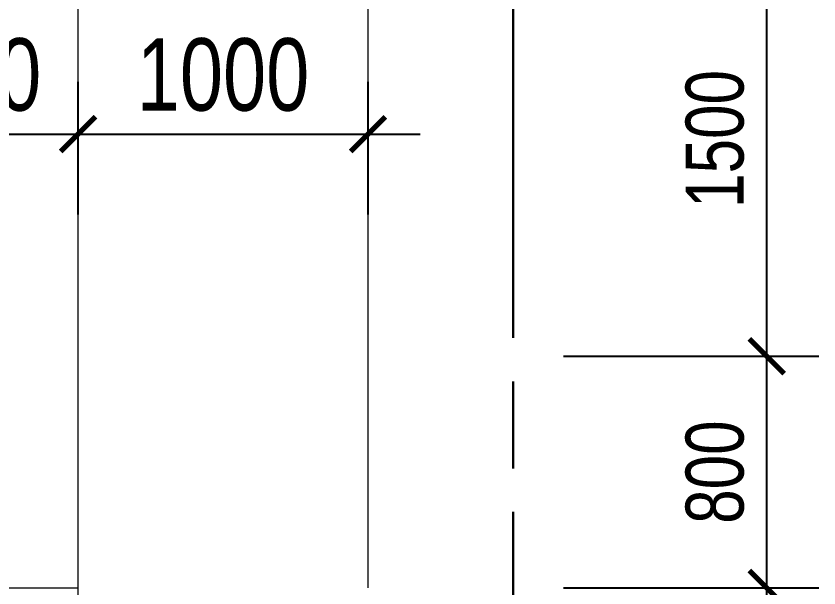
# Model space of a CAD drawing. Header units: millimetres. Extents: x -78046 to 260989, y -99288 to 158505.
# Drawn here: x 217088 to 219857, y 140547 to 142521 of the extents above; entities that cross this region are included whole.
import ezdxf
from ezdxf.xclip import XClip

# ---------------------------------------------------------------- set-up
doc = ezdxf.new("R2010")
doc.units = ezdxf.units.MM
doc.header["$LTSCALE"] = 100
doc.header["$XCLIPFRAME"] = 0
doc.header["$PDMODE"] = 98
doc.linetypes.add('ACAD_ISO09W100', pattern=[45, 24, -3, 6, -3, 6, -3])
doc.layers.get('Defpoints').update_dxf_attribs({"lineweight": 13})
for name, color, linetype, lineweight in [('-DIM', 9, 'Continuous', 13), ('-HATCH', 8, 'Continuous', 5), ('-LINE1', 7, 'Continuous', 18), ('ranh gioi lo dat', 240, 'ACAD_ISO09W100', 30)]:
    doc.layers.add(name, color=color, linetype=linetype, lineweight=lineweight)
doc.styles.add('AVANH', font='VHAVAN_2.TTF', dxfattribs={"width": 0.8})
doc.dimstyles.new('C_100A3', dxfattribs={"dimscale": 100, "dimtxt": 2.5, "dimasz": 1.2, "dimexe": 1.8, "dimexo": 0, "dimgap": 0.75, "dimtad": 1, "dimdec": 0, "dimzin": 0, "dimdsep": 46, "dimtxsty": 'AVANH', "dimblk": 'ARCHTICK', "dimcen": 0, "dimdle": 1.8, "dimclrd": 256, "dimclre": 256, "dimclrt": 7, "dimadec": 0, "dimazin": 0, "dimtfac": 0.0001, "dimtdec": 0, "dimtix": 1, "dimtmove": 2, "dimatfit": 3, "dimldrblk": 'ARCHTICK', "dimfxl": 1.8, "dimtolj": 1, "dimtzin": 0, "dimarcsym": 0})

# ---------------------------------------------------------------- blocks, each defined once
blk = doc.blocks.new('lancan')
for p, q in [((-1.1, 988.8), (6547.2, 988.8)), ((-1.1, 968.8), (6547.2, 968.8)), ((-1.1, 120), (6547.2, 120)), ((-1.1, 100), (6547.2, 100)), ((-1.1, 0), (6547.2, 0))]:
    blk.add_line(p, q)
blk = doc.blocks.new('_ARCHTICK')
at = {"const_width": 0.15}
blk.add_lwpolyline([(-0.5, -0.5), (0.5, 0.5)], dxfattribs=at)
blk = doc.blocks.new('*D644')
at = {"layer": 'Defpoints', "lineweight": -2, "transparency": 16777216}
for p, q in [((216601.7, 141923.1), (216601.7, 142293.4)), ((217301.7, 141923.1), (217301.7, 142293.4)), ((216421.7, 142113.4), (217481.7, 142113.4))]:
    blk.add_line(p, q, dxfattribs=at)
at = {"layer": 'Defpoints', "color": 0, "transparency": 16777216}
for p in [(217301.7, 142113.4), (216601.7, 141923.1), (217301.7, 141923.1)]:
    blk.add_point(p, dxfattribs=at)
at = {"layer": 'Defpoints', "lineweight": -2, "transparency": 16777216, "xscale": 120, "yscale": 120, "zscale": 120, "rotation": 180}
blk.add_blockref('_ARCHTICK', (216601.7, 142113.4), dxfattribs=at)
at = {"layer": 'Defpoints', "lineweight": -2, "transparency": 16777216, "xscale": 120, "yscale": 120, "zscale": 120}
blk.add_blockref('_ARCHTICK', (217301.7, 142113.4), dxfattribs=at)
at = {"layer": 'Defpoints', "color": 7, "transparency": 16777216, "insert": (216951.7, 142317.7), "char_height": 250, "attachment_point": 5, "style": 'AVANH'}
blk.add_mtext('\\A1;700', dxfattribs=at)
blk = doc.blocks.new('*D626')
at = {"layer": 'Defpoints', "lineweight": -2, "transparency": 16777216}
for p, q in [((217301.7, 141836.4), (217301.7, 142293.4)), ((218301.7, 141836.4), (218301.7, 142293.4)), ((217121.7, 142113.4), (218481.7, 142113.4))]:
    blk.add_line(p, q, dxfattribs=at)
at = {"layer": 'Defpoints', "color": 0, "transparency": 16777216}
for p in [(218301.7, 142113.4), (217301.7, 141836.4), (218301.7, 141836.4)]:
    blk.add_point(p, dxfattribs=at)
at = {"layer": 'Defpoints', "lineweight": -2, "transparency": 16777216, "xscale": 120, "yscale": 120, "zscale": 120, "rotation": 180}
blk.add_blockref('_ARCHTICK', (217301.7, 142113.4), dxfattribs=at)
at = {"layer": 'Defpoints', "lineweight": -2, "transparency": 16777216, "xscale": 120, "yscale": 120, "zscale": 120}
blk.add_blockref('_ARCHTICK', (218301.7, 142113.4), dxfattribs=at)
at = {"layer": 'Defpoints', "color": 7, "transparency": 16777216, "insert": (217801.7, 142317.7), "char_height": 250, "attachment_point": 5, "style": 'AVANH'}
blk.add_mtext('\\A1;1000', dxfattribs=at)
blk = doc.blocks.new('*D605')
at = {"layer": '-DIM', "lineweight": -2, "transparency": 16777216}
for p, q in [((219676.8, 140366.9), (219676.8, 141526.7)), ((218976, 141346.7), (219856.8, 141346.7)), ((218976, 140546.9), (219856.8, 140546.9))]:
    blk.add_line(p, q, dxfattribs=at)
at = {"layer": 'Defpoints', "color": 0, "transparency": 16777216}
for p in [(218976, 141346.7), (219676.8, 141346.7), (218976, 140546.9)]:
    blk.add_point(p, dxfattribs=at)
at = {"layer": '-DIM', "lineweight": -2, "transparency": 16777216, "xscale": 120, "yscale": 120, "zscale": 120}
for p, rotation in [((219676.8, 141346.7), 90), ((219676.8, 140546.9), 270)]:
    blk.add_blockref('_ARCHTICK', p, dxfattribs=dict(at, rotation=rotation))
at = {"layer": '-DIM', "color": 7, "transparency": 16777216, "insert": (219498.4, 140946.8), "char_height": 200, "attachment_point": 5, "rotation": 90, "style": 'AVANH'}
blk.add_mtext('\\A1;800', dxfattribs=at)
blk = doc.blocks.new('*D606')
at = {"layer": '-DIM', "lineweight": -2, "transparency": 16777216}
for p, q in [((219676.8, 141166.7), (219676.8, 143026.8)), ((218976, 142846.8), (219856.8, 142846.8)), ((218976, 141346.7), (219856.8, 141346.7))]:
    blk.add_line(p, q, dxfattribs=at)
at = {"layer": 'Defpoints', "color": 0, "transparency": 16777216}
for p in [(218976, 142846.8), (219676.8, 142846.8), (218976, 141346.7)]:
    blk.add_point(p, dxfattribs=at)
at = {"layer": '-DIM', "lineweight": -2, "transparency": 16777216, "xscale": 120, "yscale": 120, "zscale": 120}
for p, rotation in [((219676.8, 142846.8), 90), ((219676.8, 141346.7), 270)]:
    blk.add_blockref('_ARCHTICK', p, dxfattribs=dict(at, rotation=rotation))
at = {"layer": '-DIM', "color": 7, "transparency": 16777216, "insert": (219498.4, 142096.8), "char_height": 200, "attachment_point": 5, "rotation": 90, "style": 'AVANH'}
blk.add_mtext('\\A1;1500', dxfattribs=at)
blk = doc.blocks.new('*D604')
at = {"layer": '-DIM', "lineweight": -2, "transparency": 16777216}
for p, q in [((219676.8, 139417.3), (219676.8, 140726.9)), ((218976, 140546.9), (219856.8, 140546.9)), ((218976, 139597.3), (219856.8, 139597.3))]:
    blk.add_line(p, q, dxfattribs=at)
at = {"layer": 'Defpoints', "color": 0, "transparency": 16777216}
for p in [(218976, 140546.9), (219676.8, 140546.9), (218976, 139597.3)]:
    blk.add_point(p, dxfattribs=at)
at = {"layer": '-DIM', "lineweight": -2, "transparency": 16777216, "xscale": 120, "yscale": 120, "zscale": 120}
for p, rotation in [((219676.8, 140546.9), 90), ((219676.8, 139597.3), 270)]:
    blk.add_blockref('_ARCHTICK', p, dxfattribs=dict(at, rotation=rotation))
at = {"layer": '-DIM', "color": 7, "transparency": 16777216, "insert": (219498.4, 140072.1), "char_height": 200, "attachment_point": 5, "rotation": 90, "style": 'AVANH'}
blk.add_mtext('\\A1;950', dxfattribs=at)

msp = doc.modelspace()

# ---------------------------------------------------------------- linework, layer by layer
at = {"layer": '-LINE1', "color": 0, "lineweight": 20}
for p, q in [((217301.7, 136446.8), (217301.7, 150046.8)), ((218301.7, 140546.9), (218301.8, 143175.1)), ((218301.7, 140546.9), (218301.7, 143174.8)), ((211801.7, 140546.9), (217301.7, 140546.9))]:
    msp.add_line(p, q, dxfattribs=at)
at = {"layer": 'ranh gioi lo dat', "ltscale": 0.5}
msp.add_line((218802.1, 134659.8), (218802.1, 155758.7), dxfattribs=at)

# ---------------------------------------------------------------- block references
at = {"layer": '-HATCH'}
ref = msp.add_blockref('lancan', (210757.8, 140581.8), dxfattribs=at)
XClip(ref).set_block_clipping_path([(1933.1258868859, -0.0358389711), (3283.1880885421, 1010.8253951668)])

# ---------------------------------------------------------------- dimensions: what is measured, and where the dimension line sits
at = {"layer": '-DIM'}
for base, p1, p2, picture, middle in [((219676.8, 142846.8), (218976, 141346.7), (218976, 142846.8), '*D606', (219498.4, 142096.8)), ((219676.8, 141346.7), (218976, 140546.9), (218976, 141346.7), '*D605', (219498.4, 140946.8)), ((219676.8, 140546.9), (218976, 139597.3), (218976, 140546.9), '*D604', (219498.4, 140072.1))]:
    dim = msp.add_linear_dim(base=base, p1=p1, p2=p2, angle=90, dimstyle='C_100A3', override={"dimtxt": 2}, dxfattribs=at)
    dim.commit()
    dim.dimension.update_dxf_attribs({"geometry": picture, "text_midpoint": middle})
at = {"layer": 'Defpoints', "color": 2}
for base, p1, p2, picture, middle in [((217301.7, 142113.4), (216601.7, 141923.1), (217301.7, 141923.1), '*D644', (216951.7, 142317.7)), ((218301.7, 142113.4), (217301.7, 141836.4), (218301.7, 141836.4), '*D626', (217801.7, 142317.7))]:
    dim = msp.add_linear_dim(base=base, p1=p1, p2=p2, dimstyle='C_100A3', dxfattribs=at)
    dim.commit()
    dim.dimension.update_dxf_attribs({"geometry": picture, "text_midpoint": middle})

doc.saveas('drawing.dxf')
